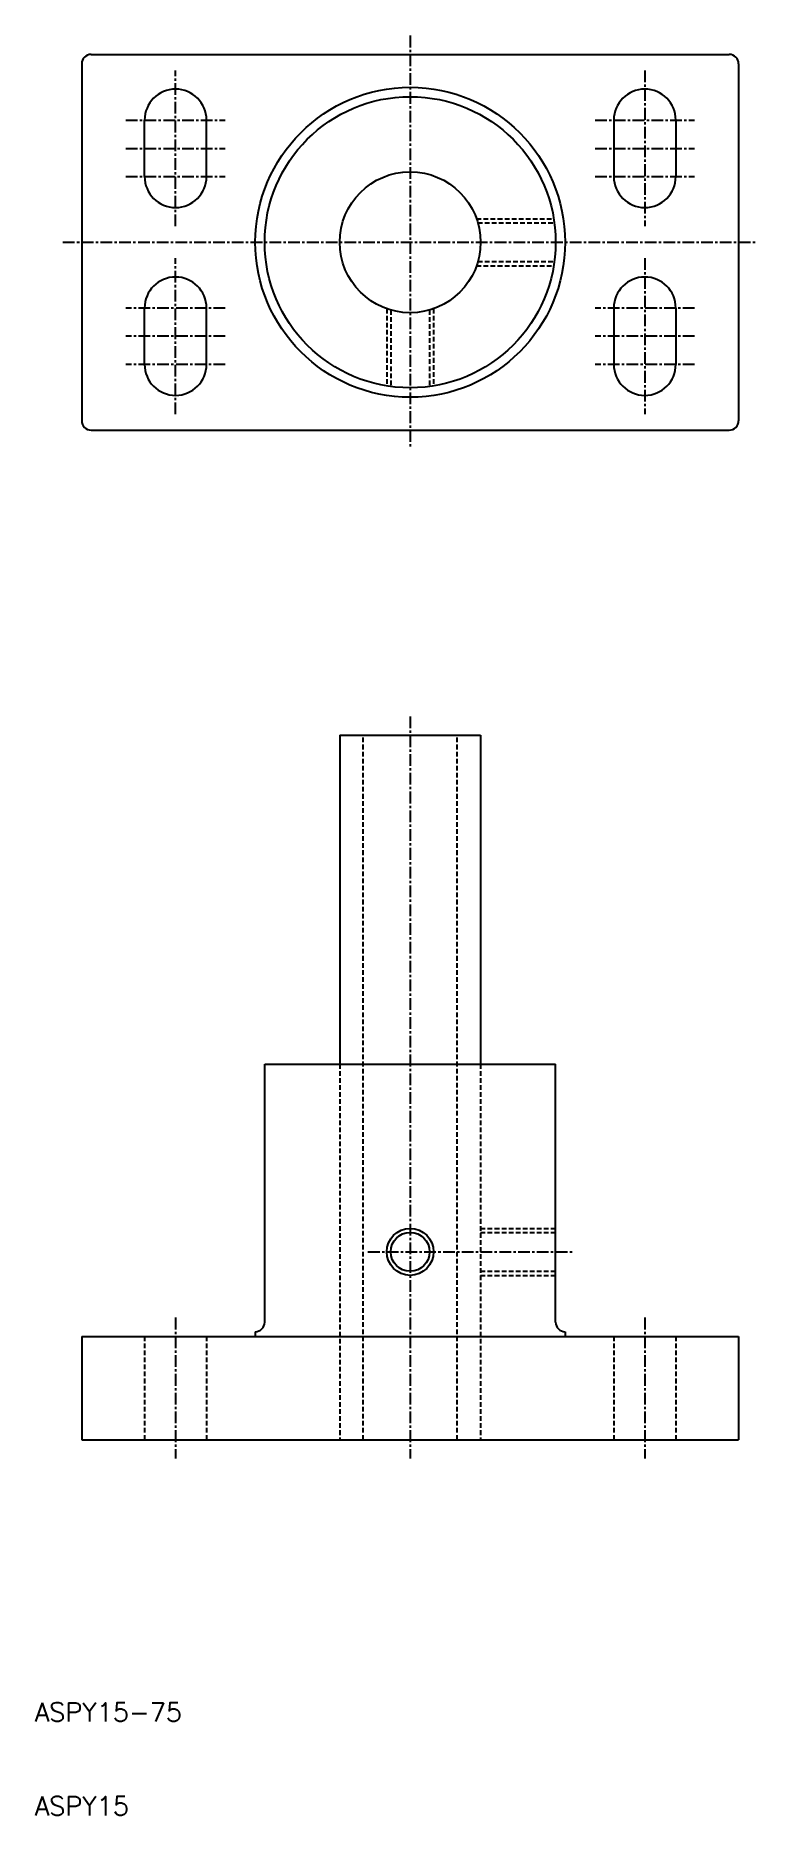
# Model space of a CAD drawing. Extents: x 10 to 87, y 10 to 199.
import ezdxf

# ---------------------------------------------------------------- set-up
doc = ezdxf.new("R2010")
doc.units = 0
doc.linetypes.add('CENTER', pattern=[2, 1.25, -0.25, 0.25, -0.25])
doc.linetypes.add('DASHED', pattern=[0.75, 0.5, -0.25])
doc.layers.get('0').update_dxf_attribs({"linetype": 'CONTINUOUS'})
doc.layers.add('CENTER', color=1, linetype='CENTER')
doc.styles.get("Standard").update_dxf_attribs({"font": 'txt.shx', "bigfont": 'extfont.shx'})

msp = doc.modelspace()

# ---------------------------------------------------------------- linework, layer by layer
at = {"color": 7, "linetype": 'CONTINUOUS'}
for p, q in [((16, 197.49), (84, 197.49)), ((15, 196.49), (15, 158.49)), ((85, 196.49), (85, 158.49)), ((21.7, 184.49), (21.7, 190.49)), ((28.3, 184.49), (28.3, 190.49)), ((71.7, 190.49), (71.7, 184.49)), ((78.3, 190.49), (78.3, 184.49)), ((21.7, 164.49), (21.7, 170.49)), ((28.3, 164.49), (28.3, 170.49)), ((71.7, 170.49), (71.7, 164.49)), ((78.3, 170.49), (78.3, 164.49)), ((16, 157.49), (84, 157.49)), ((42.5, 125), (57.5, 125)), ((42.5, 125), (42.5, 90)), ((57.5, 125), (57.5, 90)), ((34.5, 90), (65.5, 90)), ((34.5, 62.5), (34.5, 90)), ((65.5, 62.5), (65.5, 90)), ((15, 61), (85, 61)), ((15, 61), (15, 50)), ((33.5, 61.5), (33.5, 61)), ((66.5, 61.5), (66.5, 61)), ((85, 61), (85, 50)), ((15, 50), (85, 50))]:
    msp.add_line(p, q, dxfattribs=at)
at = {"color": 3, "linetype": 'DASHED'}
for p, q in [((57.07, 179.99), (65.3, 179.99)), ((57.21, 179.56), (65.36, 179.56)), ((57.07, 174.99), (65.3, 174.99)), ((57.21, 175.43), (65.36, 175.43)), ((47.5, 170.42), (47.5, 162.2)), ((47.93, 170.28), (47.93, 162.13)), ((52.07, 170.28), (52.07, 162.13)), ((52.5, 170.42), (52.5, 162.2)), ((45, 50), (45, 125)), ((55, 50), (55, 125)), ((42.5, 90), (42.5, 50)), ((57.5, 90), (57.5, 50)), ((57.5, 72.5), (65.5, 72.5)), ((57.5, 72.07), (65.5, 72.07)), ((57.5, 67.93), (65.5, 67.93)), ((57.5, 67.5), (65.5, 67.5)), ((21.7, 61), (21.7, 50)), ((28.3, 61), (28.3, 50)), ((71.7, 61), (71.7, 50)), ((78.3, 61), (78.3, 50))]:
    msp.add_line(p, q, dxfattribs=at)
at = {"color": 7, "linetype": 'CONTINUOUS'}
for centre, radius in [((50, 177.49), 16.5), ((50, 177.49), 15.5), ((50, 177.49), 7.5), ((50, 70), 2.07)]:
    msp.add_circle(centre, radius, dxfattribs=at)
at = {"color": 3, "linetype": 'CONTINUOUS'}
msp.add_circle((50, 70), 2.5, dxfattribs=at)
at = {"color": 7, "linetype": 'CONTINUOUS'}
for centre, radius, start, end in [((16, 196.49), 1, 90, 180), ((84, 196.49), 1, 0, 90), ((25, 190.49), 3.3, 0, 180), ((75, 190.49), 3.3, 0, 180), ((25, 184.49), 3.3, 180, 0), ((75, 184.49), 3.3, 180, 0), ((25, 170.49), 3.3, 0, 180), ((75, 170.49), 3.3, 0, 180), ((25, 164.49), 3.3, 180, 0), ((75, 164.49), 3.3, 180, 0), ((16, 158.49), 1, 180, 270), ((84, 158.49), 1, 270, 0), ((33.5, 62.5), 1, 270, 0), ((66.5, 62.5), 1, 180, 270)]:
    msp.add_arc(centre, radius, start, end, dxfattribs=at)
at = {"layer": 'CENTER', "color": 1, "linetype": 'CENTER'}
for p, q in [((50, 199.49), (50, 155.49)), ((25, 179.19), (25, 195.79)), ((75, 195.79), (75, 179.19)), ((19.7, 190.49), (30.3, 190.49)), ((69.7, 190.49), (80.3, 190.49)), ((19.7, 187.49), (30.3, 187.49)), ((69.7, 187.49), (80.3, 187.49)), ((19.7, 184.49), (30.3, 184.49)), ((69.7, 184.49), (80.3, 184.49)), ((13, 177.49), (87, 177.49)), ((25, 159.19), (25, 175.79)), ((75, 175.79), (75, 159.19)), ((30.3, 170.49), (19.7, 170.49)), ((80.3, 170.49), (69.7, 170.49)), ((30.3, 167.49), (19.7, 167.49)), ((80.3, 167.49), (69.7, 167.49)), ((30.3, 164.49), (19.7, 164.49)), ((80.3, 164.49), (69.7, 164.49)), ((50, 127), (50, 48)), ((45.5, 70), (67.5, 70)), ((25, 63), (25, 48)), ((75, 63), (75, 48))]:
    msp.add_line(p, q, dxfattribs=at)

# ---------------------------------------------------------------- texts
for s, p in [('ASPY15-75', (10, 20)), ('ASPY15', (10, 10))]:
    msp.add_text(s, height=2).set_placement(p)

doc.saveas('drawing.dxf')
